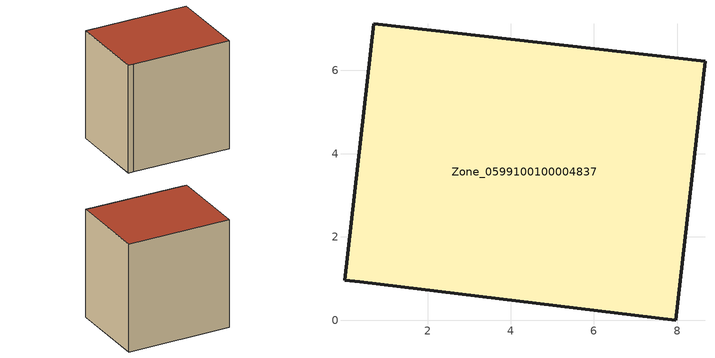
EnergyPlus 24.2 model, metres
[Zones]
Zone_0599100100004837
 floor ground (C_G): 0.38,0.92 0.01,0.96 0.7,7.12 8.67,6.22 7.97,0 z1.61
 wall outside (C_F): 7.97,0 8.67,6.22 0.7,7.12 0.01,0.96 0.38,0.92 7.97,0 z1.61:10
 roof outside (C_R): 0.01,0.96 0.38,0.92 7.97,0 8.67,6.22 0.7,7.12 z10
[BUILDING]
Pand.0599100100004837: North Axis=0; Terrain=City; Loads Convergence Tolerance Value=0.04; Temperature Convergence Tolerance Value=0.4; Solar Distribution=FullExterior; Maximum Number of Warmup Days=25; Minimum Number of Warmup Days=1
[Site:Location]
Rotterdam.The.Hague.AP_ZH_NLD Design_Conditions: Latitude=51.96; Longitude=4.45; Time Zone=1; Elevation=-4.5
[SITE:GROUNDTEMPERATURE:BUILDINGSURFACE]
18, 18, 18, 18, 18, 18, 18, 18, 18, 18, 18, 18
[MATERIAL] Thermal Absorptance=0.9; Solar Absorptance=0.7; Visible Absorptance=0.7
Name | Roughness | Thickness | Conductivity | Density | Specific Heat
G.TC.2006-2014 | MediumSmooth | 0.15 | 0.06 | 540 | 1210
F.TC.2006-2014 | Rough | 0.3 | 0.12 | 1920 | 840
R.TC.2006-2014 | MediumRough | 0.2 | 0.08 | 1500 | 1000
[CONSTRUCTION]
C_G: G.TC.2006-2014
C_F: F.TC.2006-2014
C_R: R.TC.2006-2014
[ZONE]
Zone_0599100100004837: Type=1; Multiplier=1; Ceiling Height=Autocalculate; Volume=Autocalculate; Floor Area=autocalculate; Part of Total Floor Area=Yes
[ZONEINFILTRATION:DESIGNFLOWRATE]
Infil_Zone_0599100100004837: Zone or ZoneList or Space or SpaceList=Zone_0599100100004837; Schedule=AlwaysOn; Design Flow Rate Calculation Method=Flow/Area; Flow Rate per Floor Area=0.0015; Constant Term Coefficient=1; Temperature Term Coefficient=0; Velocity Term Coefficient=0; Velocity Squared Term Coefficient=0
[HVACTEMPLATE:ZONE:IDEALLOADSAIRSYSTEM]
Zone_0599100100004837: Maximum Heating Supply Air Temperature=50; Minimum Cooling Supply Air Temperature=13; Maximum Heating Supply Air Humidity Ratio=0.0156; Minimum Cooling Supply Air Humidity Ratio=0.0077; Heating Limit=NoLimit; Cooling Limit=NoLimit; Dehumidification Control Type=ConstantSensibleHeatRatio; Cooling Sensible Heat Ratio=0.7; Dehumidification Setpoint=60; Humidification Control Type=None; Humidification Setpoint=30; Outdoor Air Method=None; Outdoor Air Flow Rate per Person=0.00944; Outdoor Air Flow Rate per Zone Floor Area=0; Outdoor Air Flow Rate per Zone=0; Demand Controlled Ventilation Type=None; Outdoor Air Economizer Type=NoEconomizer; Heat Recovery Type=None; Sensible Heat Recovery Effectiveness=0.7; Latent Heat Recovery Effectiveness=0.65
[ZONECONTROL:THERMOSTAT]
ThermostatControl_Zone_0599100100004837: Zone or ZoneList=Zone_0599100100004837; Control Type Schedule=DualSetpointControlType; Control 1=Thermostat_Zone_0599100100004837; Temperature Difference Between Cutout And Setpoint=0
[THERMOSTATSETPOINT:DUALSETPOINT]
Thermostat_Zone_0599100100004837: Heating Setpoint Temperature Schedule=HeatingSetpoint_Zone_0599100100004837; Cooling Setpoint Temperature Schedule=CoolingSetpoint_Zone_0599100100004837
[SCHEDULE:COMPACT]
HeatingSetpoint_Zone_0599100100004837: Through: 12/31, For: AllDays, Until: 24:00, 21
CoolingSetpoint_Zone_0599100100004837: Through: 12/31, For: AllDays, Until: 24:00, 24
DualSetpointControlType: Through: 12/31, For: AllDays, Until: 24:00, 4
AlwaysOn: Through: 12/31, For: AllDays, Until: 24:00, 1
